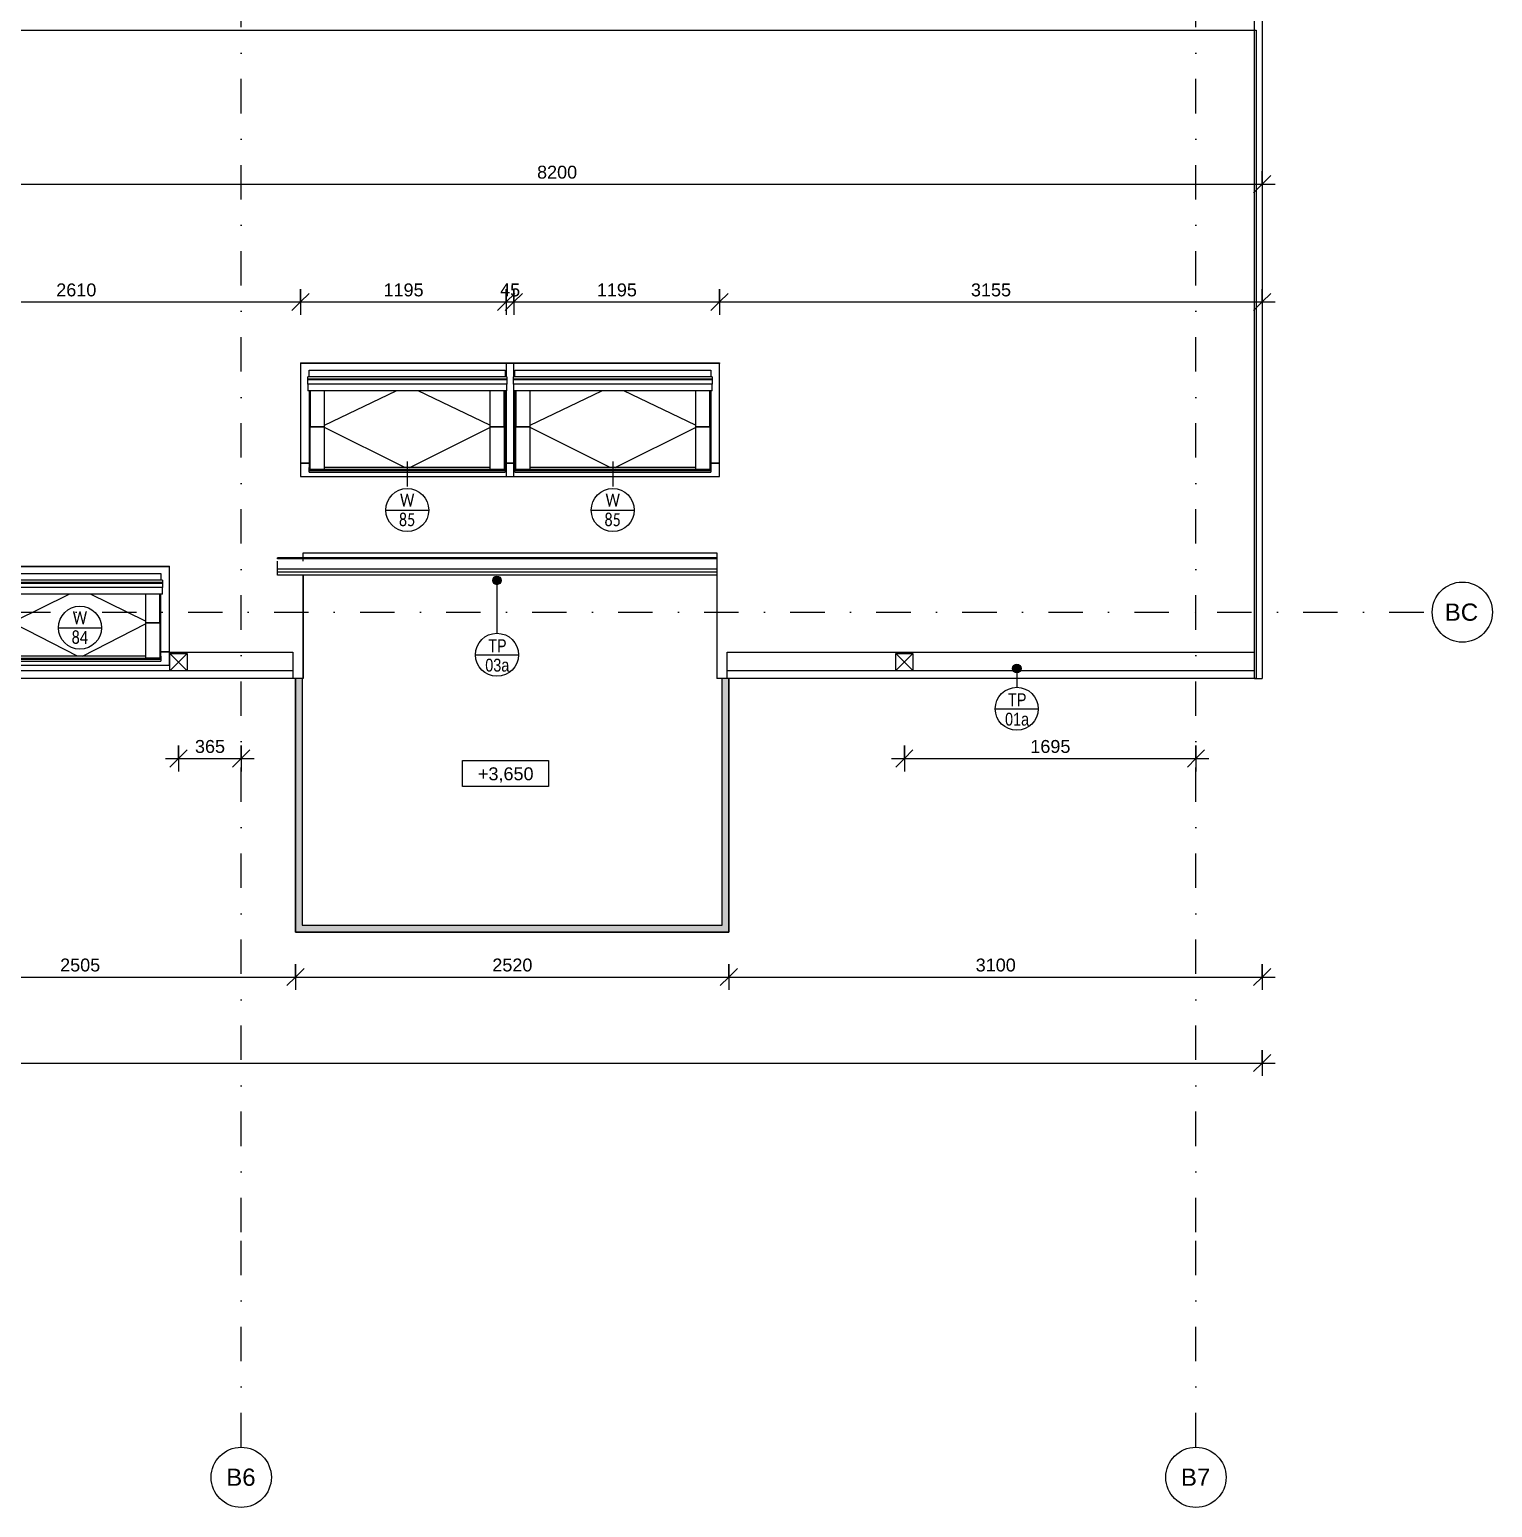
# Model space of a CAD drawing. Header units: millimetres. Extents: x -8143 to 29312, y -1655 to 58543.
# Drawn here: x 14040 to 22544, y 38750 to 47338 of the extents above; entities that cross this region are included whole.
import ezdxf

# ---------------------------------------------------------------- set-up
doc = ezdxf.new("R2010")
doc.units = ezdxf.units.MM
doc.linetypes.add('HA_DashDot_10mm-S3mm', pattern=[500, 200, -150, 0, -150])
for name, color, linetype, lineweight in [('A-____-____-DIMS', 9, 'Continuous', 5), ('A-____-____-DIMS-50', 9, 'Continuous', 5), ('A-FLOR-HRAL-OTLN', 9, 'Continuous', 9), ('A-GENM-____-IDEN', 9, 'Continuous', 9), ('A-GENM-____-OTLN', 9, 'Continuous', 9), ('A-GLAZ-____-IDEN', 9, 'Continuous', 9), ('A-GLAZ-____-OTLN', 9, 'Continuous', 5), ('A-ROOF-____-OTLN', 9, 'Continuous', 9), ('A-WALL-____-OTLN', 9, 'Continuous', 9), ('G-____-____-DIMS', 9, 'Continuous', 5), ('M-HVAC-DUCT-OTLN', 9, 'Continuous', 9), ('S-GRID-____-IDEN', 9, 'Continuous', 9), ('S-GRID-____-OTLN', 9, 'Continuous', 5)]:
    doc.layers.add(name, color=color, linetype=linetype, lineweight=lineweight)
doc.styles.add('Arial', font='arial.ttf', dxfattribs={"height": 100})
doc.styles.add('Arial_1', font='arial.ttf', dxfattribs={"height": 75})
doc.styles.add('Arial_4', font='arial.ttf', dxfattribs={"width": 0.8, "height": 75})
doc.styles.add('Calibri', font='calibri.ttf', dxfattribs={"width": 0.8, "height": 75})
doc.dimstyles.new('Inner_Dimensions', dxfattribs={"dimscale": 304.8, "dimtxt": 76.519455, "dimasz": 0.328084, "dimexe": 0.246063, "dimexo": 0.0625, "dimgap": 0.032808, "dimtad": 1, "dimdec": 0, "dimzin": 0, "dimdsep": 46, "dimtxsty": 'Arial_1', "dimblk1": 'OBLIQUE', "dimblk2": 'OBLIQUE', "dimsah": 1, "dimcen": 0.09, "dimdle": 0.246063, "dimazin": 0, "dimtfac": 1, "dimtdec": 4, "dimtix": 1, "dimtmove": 0, "dimatfit": 3, "dimfxl": 0.246063, "dimfxlon": 1, "dimtvp": 1, "dimtolj": 1, "dimtzin": 0, "dimlwd": 9, "dimlwe": 9, "dimarcsym": 2})
doc.dimstyles.new('Inner_Dimensions_2', dxfattribs={"dimscale": 304.8, "dimtxt": 76.519455, "dimasz": 0.328084, "dimexe": 0.246063, "dimexo": 0.0625, "dimgap": 0.032808, "dimtad": 1, "dimdec": 0, "dimzin": 0, "dimdsep": 46, "dimtxsty": 'Arial_1', "dimblk1": 'OBLIQUE', "dimblk2": 'OBLIQUE', "dimsah": 1, "dimcen": 0.09, "dimdle": 0.246063, "dimazin": 0, "dimtfac": 1, "dimtdec": 4, "dimtix": 1, "dimtmove": 2, "dimatfit": 3, "dimfxl": 0.246063, "dimfxlon": 1, "dimtvp": 1, "dimtolj": 1, "dimtzin": 0, "dimlwd": 9, "dimlwe": 9, "dimarcsym": 2})

# ---------------------------------------------------------------- blocks, each defined once
blk = doc.blocks.new('Top Rail Type - Top Rail_Internal_-1473068-DPS_STŘECHA - B')
at = {"layer": 'A-FLOR-HRAL-OTLN'}
for points in [[(15585.7, 42092.7), (15625.7, 42132.7), (15625.7, 43567.7), (15585.7, 43567.2), (15585.7, 42929.6)], [(18105.7, 42092.7), (18105.7, 43567.7), (18065.7, 43567.2), (18065.7, 42132.7)], [(18105.7, 42092.7), (18065.7, 42132.7), (15625.7, 42132.7), (15585.7, 42092.7), (16491.8, 42092.7)]]:
    blk.add_hatch(color=256, dxfattribs=at).paths.add_polyline_path(points)
for p, q in [((15585.7, 42092.7), (15585.7, 43567.2)), ((15625.7, 43567.2), (15625.7, 42132.7)), ((18065.7, 42132.7), (18065.7, 43567.2)), ((18105.7, 43567.2), (18105.7, 42092.7)), ((18105.7, 42092.7), (15585.7, 42092.7)), ((15625.7, 42132.7), (18065.7, 42132.7))]:
    blk.add_line(p, q, dxfattribs=at)
blk = doc.blocks.new('Top Rail Type - Top Rail_Internal_-V5-DPS_STŘECHA - B')
at = {"layer": 'A-FLOR-HRAL-OTLN'}
for p, q in [((15585.7, 43567.2), (15585.7, 42092.7)), ((15625.7, 43567.2), (15625.7, 42132.7)), ((18065.7, 42132.7), (18065.7, 43567.2)), ((18105.7, 42092.7), (18105.7, 43567.2)), ((15585.7, 42092.7), (18105.7, 42092.7)), ((15625.7, 42132.7), (18065.7, 42132.7))]:
    blk.add_line(p, q, dxfattribs=at)
blk = doc.blocks.new('Roof-Windows_VELUX_GLL_1061 - SK08-V6-DPS_STŘECHA - B')
at = {"layer": 'A-GLAZ-____-OTLN'}
for p, q in [((-3709.3, 45402.1), (-2469.3, 45402.1)), ((-3709.3, 45402.1), (-3709.3, 45397.5)), ((-2469.3, 45397.5), (-3709.3, 45397.5)), ((-3709.3, 45397.5), (-3709.3, 44818.5)), ((-3659.3, 45358.8), (-2519.3, 45358.8)), ((-3659.3, 45319.8), (-3659.3, 45358.8)), ((-2519.3, 45358.8), (-2519.3, 45319.8)), ((-2469.3, 45402.1), (-2469.3, 45397.5)), ((-2469.3, 45319.8), (-2469.3, 45397.5)), ((-3667.4, 45307.3), (-3667.4, 45319.8)), ((-2511.2, 45319.8), (-3667.4, 45319.8)), ((-3667.4, 45301.9), (-3667.4, 45307.3)), ((-2511.2, 45307.3), (-3667.4, 45307.3)), ((-3667.4, 45278.4), (-3667.4, 45301.9)), ((-2511.2, 45301.9), (-3667.4, 45301.9)), ((-2511.2, 45278.4), (-3667.4, 45278.4)), ((-3667.4, 45278.4), (-3667.4, 45239.5)), ((-2511.2, 45319.8), (-2511.2, 45307.3)), ((-2511.2, 45307.3), (-2511.2, 45301.9)), ((-2511.2, 45301.9), (-2511.2, 45278.4)), ((-2511.2, 45239.5), (-2511.2, 45278.4)), ((-2511.2, 45239.5), (-3667.4, 45239.5)), ((-3659.3, 45239.5), (-3659.3, 44794)), ((-3652.9, 45239.5), (-3652.9, 45030.2)), ((-3569.7, 45038.6), (-3152.9, 45239.5)), ((-3569.7, 45030.2), (-3569.7, 45239.5)), ((-2608.9, 45038.6), (-3025.8, 45239.5)), ((-2608.9, 45239.5), (-2608.9, 45030.2)), ((-2525.7, 45030.2), (-2525.7, 45239.5)), ((-2519.3, 45239.5), (-2519.3, 44794)), ((-2469.3, 44818.5), (-2469.3, 45239.5)), ((-3652.9, 45030.2), (-3569.7, 45030.2)), ((-3652.9, 44781.5), (-3652.9, 45030.2)), ((-3569.7, 45030.2), (-3652.9, 45030.2)), ((-3569.7, 44781.5), (-3569.7, 45030.2)), ((-3104, 44794), (-3569.7, 45024.8)), ((-3074.6, 44794), (-2608.9, 45024.8)), ((-2608.9, 45030.2), (-2525.7, 45030.2)), ((-2608.9, 45030.2), (-2608.9, 44781.5)), ((-2525.7, 45030.2), (-2608.9, 45030.2)), ((-2525.7, 45030.2), (-2525.7, 44781.5)), ((-3709.3, 44818.5), (-3659.3, 44818.5)), ((-3659.3, 44818.5), (-3709.3, 44818.5)), ((-3709.3, 44818.5), (-3709.3, 44741.2)), ((-3659.3, 44785.3), (-3659.3, 44794)), ((-3652.9, 44794), (-3659.3, 44794)), ((-3659.3, 44781), (-3659.3, 44785.3)), ((-3659.3, 44774.1), (-3659.3, 44781)), ((-2519.3, 44781), (-3659.3, 44781)), ((-2519.3, 44774.1), (-3659.3, 44774.1)), ((-3659.3, 44765.6), (-3659.3, 44773.7)), ((-3659.3, 44765.6), (-2519.3, 44765.6)), ((-3569.7, 44781.5), (-3652.9, 44781.5)), ((-2608.9, 44794), (-3569.7, 44794)), ((-2525.7, 44781.5), (-2608.9, 44781.5)), ((-2519.3, 44794), (-2525.7, 44794)), ((-2519.3, 44818.5), (-2469.3, 44818.5)), ((-2469.3, 44818.5), (-2519.3, 44818.5)), ((-2519.3, 44794), (-2519.3, 44785.3)), ((-2519.3, 44785.3), (-2519.3, 44781)), ((-2519.3, 44781), (-2519.3, 44774.1)), ((-2519.3, 44773.7), (-2519.3, 44765.6)), ((-2469.3, 44741.2), (-2469.3, 44818.5)), ((-3709.3, 44741.2), (-2469.3, 44741.2))]:
    blk.add_line(p, q, dxfattribs=at)
blk = doc.blocks.new('Roof-Windows_VELUX_GLL_1061 - SK08-1808627-DPS_STŘECHA - B')
at = {"layer": 'A-GLAZ-____-OTLN'}
for p, q in [((-2514.3, 45402.1), (-1274.3, 45402.1)), ((-2514.3, 45402.1), (-2514.3, 45397.5)), ((-1274.3, 45397.5), (-2514.3, 45397.5)), ((-2514.3, 45397.5), (-2514.3, 45319.8)), ((-2464.3, 45358.8), (-1324.3, 45358.8)), ((-2464.3, 45319.8), (-2464.3, 45358.8)), ((-1324.3, 45358.8), (-1324.3, 45319.8)), ((-1274.3, 45402.1), (-1274.3, 45397.5)), ((-1274.3, 44818.5), (-1274.3, 45397.5)), ((-2472.4, 45307.3), (-2472.4, 45319.8)), ((-1316.2, 45319.8), (-2472.4, 45319.8)), ((-2472.4, 45301.9), (-2472.4, 45307.3)), ((-1316.2, 45307.3), (-2472.4, 45307.3)), ((-2472.4, 45278.4), (-2472.4, 45301.9)), ((-1316.2, 45301.9), (-2472.4, 45301.9)), ((-1316.2, 45278.4), (-2472.4, 45278.4)), ((-2472.4, 45278.4), (-2472.4, 45239.5)), ((-1316.2, 45319.8), (-1316.2, 45307.3)), ((-1316.2, 45307.3), (-1316.2, 45301.9)), ((-1316.2, 45301.9), (-1316.2, 45278.4)), ((-1316.2, 45239.5), (-1316.2, 45278.4)), ((-2514.3, 45239.5), (-2514.3, 44818.5)), ((-1316.2, 45239.5), (-2472.4, 45239.5)), ((-2464.3, 45239.5), (-2464.3, 44794)), ((-2457.9, 45239.5), (-2457.9, 45030.2)), ((-2374.7, 45038.6), (-1957.9, 45239.5)), ((-2374.7, 45030.2), (-2374.7, 45239.5)), ((-1413.9, 45038.6), (-1830.8, 45239.5)), ((-1413.9, 45239.5), (-1413.9, 45030.2)), ((-1330.7, 45030.2), (-1330.7, 45239.5)), ((-1324.3, 45239.5), (-1324.3, 44794)), ((-2457.9, 45030.2), (-2374.7, 45030.2)), ((-2457.9, 44781.5), (-2457.9, 45030.2)), ((-2374.7, 45030.2), (-2457.9, 45030.2)), ((-2374.7, 44781.5), (-2374.7, 45030.2)), ((-1909, 44794), (-2374.7, 45024.8)), ((-1879.6, 44794), (-1413.9, 45024.8)), ((-1413.9, 45030.2), (-1330.7, 45030.2)), ((-1413.9, 45030.2), (-1413.9, 44781.5)), ((-1330.7, 45030.2), (-1413.9, 45030.2)), ((-1330.7, 45030.2), (-1330.7, 44781.5)), ((-2514.3, 44818.5), (-2464.3, 44818.5)), ((-2464.3, 44818.5), (-2514.3, 44818.5)), ((-2514.3, 44818.5), (-2514.3, 44741.2)), ((-2464.3, 44785.3), (-2464.3, 44794)), ((-2457.9, 44794), (-2464.3, 44794)), ((-2464.3, 44781), (-2464.3, 44785.3)), ((-2464.3, 44774.1), (-2464.3, 44781)), ((-1324.3, 44781), (-2464.3, 44781)), ((-1324.3, 44774.1), (-2464.3, 44774.1)), ((-2464.3, 44765.6), (-2464.3, 44773.7)), ((-2464.3, 44765.6), (-1324.3, 44765.6)), ((-2374.7, 44781.5), (-2457.9, 44781.5)), ((-1413.9, 44794), (-2374.7, 44794)), ((-1330.7, 44781.5), (-1413.9, 44781.5)), ((-1324.3, 44794), (-1330.7, 44794)), ((-1324.3, 44818.5), (-1274.3, 44818.5)), ((-1274.3, 44818.5), (-1324.3, 44818.5)), ((-1324.3, 44794), (-1324.3, 44785.3)), ((-1324.3, 44785.3), (-1324.3, 44781)), ((-1324.3, 44781), (-1324.3, 44774.1)), ((-1324.3, 44773.7), (-1324.3, 44765.6)), ((-1274.3, 44741.2), (-1274.3, 44818.5)), ((-2514.3, 44741.2), (-1274.3, 44741.2))]:
    blk.add_line(p, q, dxfattribs=at)
blk = doc.blocks.new('Roof-Windows_VELUX_GLL_1061 - PK06-1809139-DPS_STŘECHA - B')
at = {"layer": 'A-GLAZ-____-OTLN'}
for p, q in [((13812.2, 44220.1), (14854.2, 44220.1)), ((13812.2, 44215.5), (13812.2, 44220.1)), ((14854.2, 44215.5), (13812.2, 44215.5)), ((13812.2, 44215.5), (13812.2, 43721.6)), ((13862.2, 44176.9), (14804.2, 44176.9)), ((13862.2, 44137.9), (13862.2, 44176.9)), ((14804.2, 44176.9), (14804.2, 44137.9)), ((14854.2, 44215.5), (14854.2, 44220.1)), ((14854.2, 43721.6), (14854.2, 44215.5)), ((13854.1, 44125.3), (13854.1, 44137.9)), ((14812.3, 44137.9), (13854.1, 44137.9)), ((13854.1, 44119.9), (13854.1, 44125.3)), ((14812.3, 44125.3), (13854.1, 44125.3)), ((13854.1, 44096.5), (13854.1, 44119.9)), ((14812.3, 44119.9), (13854.1, 44119.9)), ((14812.3, 44096.5), (13854.1, 44096.5)), ((13854.1, 44096.5), (13854.1, 44057.5)), ((14812.3, 44137.9), (14812.3, 44125.3)), ((14812.3, 44125.3), (14812.3, 44119.9)), ((14812.3, 44119.9), (14812.3, 44096.5)), ((14812.3, 44057.5), (14812.3, 44096.5)), ((14812.3, 44057.5), (13854.1, 44057.5)), ((13862.2, 43697), (13862.2, 44057.5)), ((13868.6, 44057.5), (13868.6, 43890.7)), ((13951.8, 43899.4), (14271.3, 44057.5)), ((13951.8, 43890.7), (13951.8, 44057.5)), ((14714.6, 43899.4), (14395.1, 44057.5)), ((14714.6, 44057.5), (14714.6, 43890.7)), ((14797.8, 43890.7), (14797.8, 44057.5)), ((14804.2, 43697), (14804.2, 44057.5)), ((13868.6, 43890.7), (13951.8, 43890.7)), ((13868.6, 43684.6), (13868.6, 43890.7)), ((13951.8, 43890.7), (13868.6, 43890.7)), ((13951.8, 43684.6), (13951.8, 43890.7)), ((14714.6, 43890.7), (14797.8, 43890.7)), ((14714.6, 43890.7), (14714.6, 43684.6)), ((14797.8, 43890.7), (14714.6, 43890.7)), ((14797.8, 43890.7), (14797.8, 43684.6)), ((14318.9, 43697), (13951.8, 43885.1)), ((14347.4, 43697), (14714.6, 43885.1)), ((13812.2, 43721.6), (13862.2, 43721.6)), ((13862.2, 43721.6), (13812.2, 43721.6)), ((13812.2, 43721.6), (13812.2, 43644.3)), ((14804.2, 43721.6), (14854.2, 43721.6)), ((14854.2, 43721.6), (14804.2, 43721.6)), ((14854.2, 43644.3), (14854.2, 43721.6)), ((13812.2, 43644.3), (14854.2, 43644.3)), ((13862.2, 43688.4), (13862.2, 43697)), ((13868.6, 43697), (13862.2, 43697)), ((13862.2, 43684), (13862.2, 43688.4)), ((13862.2, 43677.2), (13862.2, 43684)), ((14804.2, 43684), (13862.2, 43684)), ((14804.2, 43677.2), (13862.2, 43677.2)), ((13862.2, 43668.7), (13862.2, 43676.7)), ((13862.2, 43668.6), (14804.2, 43668.6)), ((13951.8, 43684.6), (13868.6, 43684.6)), ((14714.6, 43697), (13951.8, 43697)), ((14797.8, 43684.6), (14714.6, 43684.6)), ((14804.2, 43697), (14797.8, 43697)), ((14804.2, 43697), (14804.2, 43688.4)), ((14804.2, 43688.4), (14804.2, 43684)), ((14804.2, 43684), (14804.2, 43677.2)), ((14804.2, 43676.7), (14804.2, 43668.7))]:
    blk.add_line(p, q, dxfattribs=at)
blk = doc.blocks.new('HA_GM_Gutter_Balcony - HA_GM_Gutter_Facade TP03-1678347-DPS_STŘECHA - B')
at = {"layer": 'A-GENM-____-OTLN'}
for p, q in [((0, 70), (0, 75)), ((2555, 75), (0, 75)), ((2555, 70), (0, 70)), ((0, 10), (0, 56.1)), ((0, -7.9), (0, 10)), ((2555, 10), (0, 10)), ((2555, 75), (2555, 70)), ((2555, 56.1), (2555, 10)), ((2555, 10), (2555, -7.9)), ((0, -25.1), (0, -7.9)), ((2555, -7.9), (0, -7.9)), ((2555, -25.1), (0, -25.1)), ((2555, -7.9), (2555, -25.1))]:
    blk.add_line(p, q, dxfattribs=at)
blk = doc.blocks.new('Grid - Radius 3_5mm-353793-DPS_STŘECHA - B')
at = {"layer": 'S-GRID-____-IDEN'}
blk.add_circle((0, 0), 3.5, dxfattribs=at)
blk = doc.blocks.new('Spot Elevations - Generic-448778-DPS_STŘECHA - B')
at = {"layer": 'G-____-____-DIMS', "lineweight": 9}
for p, q in [((-5, 0), (-5, 3)), ((-5, 3), (5, 3)), ((5, 3), (5, 0)), ((5, 0), (-5, 0))]:
    blk.add_line(p, q, dxfattribs=at)
blk = doc.blocks.new('HA_TAG_WD - Type Mark-1536199-DPS_STŘECHA - B')
at = {"layer": 'A-GLAZ-____-IDEN'}
blk.add_line((-2.5, 0), (2.5, 0), dxfattribs=at)
blk.add_circle((0, 0), 2.5, dxfattribs=at)
blk = doc.blocks.new('DIMBLOCK45-DPS_STŘECHA - B')
at = {"layer": 'A-____-____-DIMS-50', "lineweight": 9}
for p, q in [((13005.7, 45830.4), (13005.7, 45680.4)), ((13005.7, 45755.4), (13005.7, 45830.4)), ((13005.7, 45755.4), (13055.7, 45805.4)), ((15615.7, 45830.4), (15615.7, 45680.4)), ((15615.7, 45755.4), (15615.7, 45830.4)), ((15615.7, 45755.4), (15665.7, 45805.4)), ((12930.7, 45755.4), (15615.7, 45755.4)), ((13005.7, 45755.4), (12955.7, 45705.4)), ((15615.7, 45755.4), (15565.7, 45705.4))]:
    blk.add_line(p, q, dxfattribs=at)
at = {"layer": 'A-____-____-DIMS-50', "color": 0, "lineweight": 9, "insert": (14195.3, 45862.8), "char_height": 75, "width": 276.883, "attachment_point": 1, "line_spacing_factor": 0.941778, "style": 'Arial_1'}
blk.add_mtext('2610', dxfattribs=at)
blk = doc.blocks.new('_Oblique')
at = {"color": 0, "linetype": 'ByBlock', "lineweight": -2}
blk.add_line((-0.5, -0.5), (0.5, 0.5), dxfattribs=at)
blk = doc.blocks.new('DIMBLOCK46-DPS_STŘECHA - B')
at = {"layer": 'A-____-____-DIMS-50', "lineweight": 9}
for p, q in [((15615.7, 45830.4), (15615.7, 45680.4)), ((15615.7, 45755.4), (15615.7, 45830.4)), ((15615.7, 45755.4), (15665.7, 45805.4)), ((16810.7, 45830.4), (16810.7, 45680.4)), ((16810.7, 45755.4), (16810.7, 45830.4)), ((16810.7, 45755.4), (16860.7, 45805.4)), ((15615.7, 45755.4), (15565.7, 45705.4)), ((15615.7, 45755.4), (16810.7, 45755.4)), ((16810.7, 45755.4), (16760.7, 45705.4))]:
    blk.add_line(p, q, dxfattribs=at)
at = {"layer": 'A-____-____-DIMS-50', "color": 0, "lineweight": 9, "insert": (16097.8, 45862.8), "char_height": 75, "width": 276.883, "attachment_point": 1, "line_spacing_factor": 0.941778, "style": 'Arial_1'}
blk.add_mtext('1195', dxfattribs=at)
blk = doc.blocks.new('DIMBLOCK47-DPS_STŘECHA - B')
at = {"layer": 'A-____-____-DIMS-50', "lineweight": 9}
for p, q in [((16810.7, 45830.4), (16810.7, 45680.4)), ((16810.7, 45755.4), (16810.7, 45830.4)), ((16810.7, 45755.4), (16860.7, 45805.4)), ((16855.7, 45830.4), (16855.7, 45680.4)), ((16855.7, 45755.4), (16855.7, 45830.4)), ((16855.7, 45755.4), (16905.7, 45805.4)), ((16810.7, 45755.4), (16760.7, 45705.4)), ((16855.7, 45755.4), (16805.7, 45705.4)), ((16810.7, 45755.4), (16855.7, 45755.4))]:
    blk.add_line(p, q, dxfattribs=at)
at = {"layer": 'A-____-____-DIMS-50', "color": 0, "lineweight": 9, "insert": (16775.5, 45862.8), "char_height": 75, "width": 138.441, "attachment_point": 1, "line_spacing_factor": 0.941778, "style": 'Arial_1'}
blk.add_mtext('45', dxfattribs=at)
blk = doc.blocks.new('DIMBLOCK48-DPS_STŘECHA - B')
at = {"layer": 'A-____-____-DIMS-50', "lineweight": 9}
for p, q in [((16855.7, 45830.4), (16855.7, 45680.4)), ((16855.7, 45755.4), (16855.7, 45830.4)), ((16855.7, 45755.4), (16905.7, 45805.4)), ((18050.7, 45830.4), (18050.7, 45680.4)), ((18050.7, 45755.4), (18050.7, 45830.4)), ((18050.7, 45755.4), (18100.7, 45805.4)), ((16855.7, 45755.4), (16805.7, 45705.4)), ((16855.7, 45755.4), (18050.7, 45755.4)), ((18050.7, 45755.4), (18000.7, 45705.4))]:
    blk.add_line(p, q, dxfattribs=at)
at = {"layer": 'A-____-____-DIMS-50', "color": 0, "lineweight": 9, "insert": (17337.8, 45862.8), "char_height": 75, "width": 276.883, "attachment_point": 1, "line_spacing_factor": 0.941778, "style": 'Arial_1'}
blk.add_mtext('1195', dxfattribs=at)
blk = doc.blocks.new('DIMBLOCK49-DPS_STŘECHA - B')
at = {"layer": 'A-____-____-DIMS-50', "lineweight": 9}
for p, q in [((18050.7, 45830.4), (18050.7, 45680.4)), ((18050.7, 45755.4), (18050.7, 45830.4)), ((18050.7, 45755.4), (18100.7, 45805.4)), ((21205.7, 45830.4), (21205.7, 45680.4)), ((21205.7, 45755.4), (21205.7, 45830.4)), ((21205.7, 45755.4), (21255.7, 45805.4)), ((18050.7, 45755.4), (18000.7, 45705.4)), ((18050.7, 45755.4), (21280.7, 45755.4)), ((21205.7, 45755.4), (21155.7, 45705.4))]:
    blk.add_line(p, q, dxfattribs=at)
at = {"layer": 'A-____-____-DIMS-50', "color": 0, "lineweight": 9, "insert": (19512.8, 45862.8), "char_height": 75, "width": 276.883, "attachment_point": 1, "line_spacing_factor": 0.941778, "style": 'Arial_1'}
blk.add_mtext('3155', dxfattribs=at)
blk = doc.blocks.new('DIMBLOCK57-DPS_STŘECHA - B')
at = {"layer": 'A-____-____-DIMS-50', "lineweight": 9}
for p, q in [((13005.7, 46514.8), (13005.7, 46364.8)), ((13005.7, 46439.8), (13005.7, 46514.8)), ((13005.7, 46439.8), (13055.7, 46489.8)), ((21205.7, 46514.8), (21205.7, 46364.8)), ((21205.7, 46439.8), (21205.7, 46514.8)), ((21205.7, 46439.8), (21255.7, 46489.8)), ((13005.7, 46439.8), (12955.7, 46389.8)), ((13005.7, 46439.8), (21280.7, 46439.8)), ((21205.7, 46439.8), (21155.7, 46389.8))]:
    blk.add_line(p, q, dxfattribs=at)
at = {"layer": 'A-____-____-DIMS-50', "color": 0, "lineweight": 9, "insert": (16990.3, 46547.2), "char_height": 75, "width": 276.883, "attachment_point": 1, "line_spacing_factor": 0.941778, "style": 'Arial_1'}
blk.add_mtext('8200', dxfattribs=at)
blk = doc.blocks.new('DIMBLOCK64-DPS_STŘECHA - B')
at = {"layer": 'A-____-____-DIMS-50', "lineweight": 9}
for p, q in [((13080.7, 41832.3), (13030.7, 41782.3)), ((13080.7, 41907.3), (13080.7, 41757.3)), ((13080.7, 41832.3), (13080.7, 41907.3)), ((13080.7, 41832.3), (13130.7, 41882.3)), ((13080.7, 41832.3), (15585.7, 41832.3)), ((15585.7, 41832.3), (15535.7, 41782.3)), ((15585.7, 41907.3), (15585.7, 41757.3)), ((15585.7, 41832.3), (15585.7, 41907.3)), ((15585.7, 41832.3), (15635.7, 41882.3))]:
    blk.add_line(p, q, dxfattribs=at)
at = {"layer": 'A-____-____-DIMS-50', "color": 0, "lineweight": 9, "insert": (14217.8, 41939.6), "char_height": 75, "width": 276.883, "attachment_point": 1, "line_spacing_factor": 0.941778, "style": 'Arial_1'}
blk.add_mtext('2505', dxfattribs=at)
blk = doc.blocks.new('DIMBLOCK65-DPS_STŘECHA - B')
at = {"layer": 'A-____-____-DIMS-50', "lineweight": 9}
for p, q in [((15585.7, 41832.3), (15535.7, 41782.3)), ((15585.7, 41907.3), (15585.7, 41757.3)), ((15585.7, 41832.3), (15585.7, 41907.3)), ((15585.7, 41832.3), (15635.7, 41882.3)), ((15585.7, 41832.3), (18105.7, 41832.3)), ((18105.7, 41832.3), (18055.7, 41782.3)), ((18105.7, 41907.3), (18105.7, 41757.3)), ((18105.7, 41832.3), (18105.7, 41907.3)), ((18105.7, 41832.3), (18155.7, 41882.3))]:
    blk.add_line(p, q, dxfattribs=at)
at = {"layer": 'A-____-____-DIMS-50', "color": 0, "lineweight": 9, "insert": (16730.3, 41939.6), "char_height": 75, "width": 276.883, "attachment_point": 1, "line_spacing_factor": 0.941778, "style": 'Arial_1'}
blk.add_mtext('2520', dxfattribs=at)
blk = doc.blocks.new('DIMBLOCK66-DPS_STŘECHA - B')
at = {"layer": 'A-____-____-DIMS-50', "lineweight": 9}
for p, q in [((18105.7, 41832.3), (18055.7, 41782.3)), ((18105.7, 41907.3), (18105.7, 41757.3)), ((18105.7, 41832.3), (18105.7, 41907.3)), ((18105.7, 41832.3), (18155.7, 41882.3)), ((18105.7, 41832.3), (21280.7, 41832.3)), ((21205.7, 41832.3), (21155.7, 41782.3)), ((21205.7, 41907.3), (21205.7, 41757.3)), ((21205.7, 41832.3), (21205.7, 41907.3)), ((21205.7, 41832.3), (21255.7, 41882.3))]:
    blk.add_line(p, q, dxfattribs=at)
at = {"layer": 'A-____-____-DIMS-50', "color": 0, "lineweight": 9, "insert": (19540.3, 41939.6), "char_height": 75, "width": 276.883, "attachment_point": 1, "line_spacing_factor": 0.941778, "style": 'Arial_1'}
blk.add_mtext('3100', dxfattribs=at)
blk = doc.blocks.new('DIMBLOCK67-DPS_STŘECHA - B')
at = {"layer": 'A-____-____-DIMS-50', "lineweight": 9}
for p, q in [((-6864.3, 41407.3), (-6864.3, 41257.3)), ((-6864.3, 41332.3), (-6864.3, 41407.3)), ((21205.7, 41407.3), (21205.7, 41257.3)), ((21205.7, 41332.3), (21205.7, 41407.3)), ((-6939.3, 41332.3), (21280.7, 41332.3)), ((-6864.3, 41332.3), (-6914.3, 41282.3)), ((-6864.3, 41332.3), (-6814.3, 41382.3)), ((21205.7, 41332.3), (21155.7, 41282.3)), ((21205.7, 41332.3), (21255.7, 41382.3))]:
    blk.add_line(p, q, dxfattribs=at)
at = {"layer": 'A-____-____-DIMS-50', "color": 0, "lineweight": 9, "insert": (6831.9, 41439.6), "char_height": 75, "width": 346.103, "attachment_point": 1, "line_spacing_factor": 0.941778, "style": 'Arial_1'}
blk.add_mtext('28070', dxfattribs=at)
blk = doc.blocks.new('HA_TAG_GM_Products - Generic-588599-DPS_STŘECHA - B')
at = {"layer": 'A-GENM-____-IDEN'}
blk.add_line((-2.5, 0), (2.5, 0), dxfattribs=at)
blk.add_circle((0, 0), 2.5, dxfattribs=at)
blk = doc.blocks.new('DIMBLOCK78-DPS_STŘECHA - B')
at = {"layer": 'A-____-____-DIMS-50', "lineweight": 9}
for p, q in [((14905.7, 43177.3), (14905.7, 43027.3)), ((14905.7, 43102.3), (14905.7, 43177.3)), ((14905.7, 43102.3), (14955.7, 43152.3)), ((15270.7, 43177.3), (15270.7, 43027.3)), ((15270.7, 43102.3), (15270.7, 43177.3)), ((15270.7, 43102.3), (15320.7, 43152.3)), ((14830.7, 43102.3), (15345.7, 43102.3)), ((14905.7, 43102.3), (14855.7, 43052.3)), ((15270.7, 43102.3), (15220.7, 43052.3))]:
    blk.add_line(p, q, dxfattribs=at)
at = {"layer": 'A-____-____-DIMS-50', "color": 0, "lineweight": 9, "insert": (15001.7, 43209.7), "char_height": 75, "width": 207.662, "attachment_point": 1, "line_spacing_factor": 0.941778, "style": 'Arial_1'}
blk.add_mtext('365', dxfattribs=at)
blk = doc.blocks.new('DIMBLOCK79-DPS_STŘECHA - B')
at = {"layer": 'A-____-____-DIMS-50', "lineweight": 9}
for p, q in [((19125.7, 43177.3), (19125.7, 43027.3)), ((19125.7, 43102.3), (19125.7, 43177.3)), ((19125.7, 43102.3), (19175.7, 43152.3)), ((20820.7, 43177.3), (20820.7, 43027.3)), ((20820.7, 43102.3), (20820.7, 43177.3)), ((20820.7, 43102.3), (20870.7, 43152.3)), ((19050.7, 43102.3), (20895.7, 43102.3)), ((19125.7, 43102.3), (19075.7, 43052.3)), ((20820.7, 43102.3), (20770.7, 43052.3))]:
    blk.add_line(p, q, dxfattribs=at)
at = {"layer": 'A-____-____-DIMS-50', "color": 0, "lineweight": 9, "insert": (19857.8, 43209.7), "char_height": 75, "width": 276.883, "attachment_point": 1, "line_spacing_factor": 0.941778, "style": 'Arial_1'}
blk.add_mtext('1695', dxfattribs=at)

msp = doc.modelspace()

# ---------------------------------------------------------------- hatches: boundary and pattern name
at = {"layer": 'A-GENM-____-IDEN'}
h = msp.add_hatch(color=256, dxfattribs=at)
edge = h.paths.add_edge_path()
edge.add_arc((16757.4, 44137.4), 25, 0, 360)
h = msp.add_hatch(color=256, dxfattribs=at)
edge = h.paths.add_edge_path()
edge.add_arc((19779.2, 43625), 25, 0, 360)

# ---------------------------------------------------------------- linework, layer by layer
for p, q in [((16757.4, 44137.4), (16757.4, 43829.8)), ((19779.2, 43625), (19779.2, 43515.9))]:
    msp.add_line(p, q, dxfattribs=at)
for centre in [(16757.4, 44137.4), (19779.2, 43625)]:
    msp.add_circle(centre, 25, dxfattribs=at)
at = {"layer": 'A-GLAZ-____-IDEN'}
for p, q in [((16235.7, 44828), (16235.7, 44682.1)), ((17430.7, 44828), (17430.7, 44682.1))]:
    msp.add_line(p, q, dxfattribs=at)
at = {"layer": 'A-ROOF-____-OTLN'}
for p, q in [((-6829.3, 47334.1), (21170.7, 47334.1)), ((21170.7, 47334.1), (21170.7, 43567.7)), ((15630.6, 44267.7), (15630.6, 44297.7)), ((15630.6, 44297.7), (18035.6, 44297.7)), ((15630.6, 44248.9), (15630.6, 44262.7)), ((18035.6, 44297.7), (18035.6, 44267.7)), ((18035.6, 44262.7), (18035.6, 44248.9)), ((15630.6, 43567.7), (15630.6, 44167.6)), ((18035.6, 44167.6), (18035.6, 43567.7)), ((14854.2, 43719.7), (15570.7, 43719.7)), ((15570.7, 43719.7), (15570.7, 43567.7)), ((18095.7, 43567.7), (18095.7, 43719.7)), ((18095.7, 43719.7), (21160.7, 43719.7)), ((15630.6, 43567.7), (13035.6, 43567.7)), ((13095.7, 43612.7), (15570.7, 43612.7)), ((21170.7, 43567.7), (18035.6, 43567.7)), ((18095.7, 43612.7), (21160.7, 43612.7))]:
    msp.add_line(p, q, dxfattribs=at)
at = {"layer": 'A-WALL-____-OTLN'}
for p, q in [((21160.7, 43567.7), (21160.7, 55987.7)), ((21205.7, 55987.7), (21205.7, 43567.7)), ((15630.7, 44167.6), (15630.7, 43567.7)), ((21160.7, 43567.7), (21205.7, 43567.7))]:
    msp.add_line(p, q, dxfattribs=at)
at = {"layer": 'M-HVAC-DUCT-OTLN', "lineweight": 5}
for p, q in [((14954.8, 43612.7), (14855.7, 43711.8)), ((14855.7, 43711.8), (14955.7, 43711.8)), ((14855.7, 43612.7), (14855.7, 43711.8)), ((14955.7, 43711.8), (14856.6, 43612.7)), ((14955.7, 43711.8), (14955.7, 43612.7)), ((19174.8, 43612.7), (19075.7, 43711.8)), ((19075.7, 43711.8), (19175.7, 43711.8)), ((19075.7, 43612.7), (19075.7, 43711.8)), ((19175.7, 43711.8), (19076.6, 43612.7)), ((19175.7, 43711.8), (19175.7, 43612.7))]:
    msp.add_line(p, q, dxfattribs=at)
at = {"layer": 'S-GRID-____-OTLN', "linetype": 'HA_DashDot_10mm-S3mm', "lineweight": 9}
for p, q in [((15270.7, 40349.9), (15270.7, 56942.9)), ((20820.7, 40349.9), (20820.7, 56942.9)), ((-6542.6, 43952.7), (20944.4, 43952.7)), ((20944.4, 43952.7), (22194.4, 43952.7)), ((15270.7, 39099.9), (15270.7, 40349.9)), ((20820.7, 39099.9), (20820.7, 40349.9))]:
    msp.add_line(p, q, dxfattribs=at)

# ---------------------------------------------------------------- block references
at = {"layer": 'A-FLOR-HRAL-OTLN'}
for name in ['Top Rail Type - Top Rail_Internal_-1473068-DPS_STŘECHA - B', 'Top Rail Type - Top Rail_Internal_-V5-DPS_STŘECHA - B']:
    msp.add_blockref(name, (0, 0), dxfattribs=at)
at = {"layer": 'A-GENM-____-IDEN', "xscale": 49.99999999999998, "yscale": 49.99999999999998, "zscale": 49.99999999999998}
for p in [(16757.4, 43704.8), (19779.2, 43390.9)]:
    msp.add_blockref('HA_TAG_GM_Products - Generic-588599-DPS_STŘECHA - B', p, dxfattribs=at)
at = {"layer": 'A-GENM-____-OTLN'}
msp.add_blockref('HA_GM_Gutter_Balcony - HA_GM_Gutter_Facade TP03-1678347-DPS_STŘECHA - B', (15480.7, 44192.7), dxfattribs=at)
at = {"layer": 'A-GLAZ-____-IDEN', "xscale": 49.99999999999998, "yscale": 49.99999999999998, "zscale": 49.99999999999998}
for p in [(16235.7, 44546.1), (17430.7, 44546.1), (14333.2, 43862.3)]:
    msp.add_blockref('HA_TAG_WD - Type Mark-1536199-DPS_STŘECHA - B', p, dxfattribs=at)
at = {"layer": 'A-GLAZ-____-OTLN'}
for name, p in [('Roof-Windows_VELUX_GLL_1061 - SK08-V6-DPS_STŘECHA - B', (19325, 0)), ('Roof-Windows_VELUX_GLL_1061 - SK08-1808627-DPS_STŘECHA - B', (19325, 0)), ('Roof-Windows_VELUX_GLL_1061 - PK06-1809139-DPS_STŘECHA - B', (0, 0))]:
    msp.add_blockref(name, p, dxfattribs=at)
at = {"layer": 'G-____-____-DIMS', "lineweight": 9, "xscale": 49.99999999999998, "yscale": 49.99999999999998, "zscale": 49.99999999999998}
msp.add_blockref('Spot Elevations - Generic-448778-DPS_STŘECHA - B', (16807.8, 42940), dxfattribs=at)
at = {"layer": 'S-GRID-____-IDEN', "xscale": 49.99999999999998, "yscale": 49.99999999999998, "zscale": 49.99999999999998, "rotation": 269.9999999999996}
msp.add_blockref('Grid - Radius 3_5mm-353793-DPS_STŘECHA - B', (22369.4, 43952.7), dxfattribs=at)
at = {"layer": 'S-GRID-____-IDEN', "xscale": 49.99999999999998, "yscale": 49.99999999999998, "zscale": 49.99999999999998}
for p in [(15270.7, 38924.9), (20820.7, 38924.9)]:
    msp.add_blockref('Grid - Radius 3_5mm-353793-DPS_STŘECHA - B', p, dxfattribs=at)

# ---------------------------------------------------------------- texts
at = {"layer": 'A-GENM-____-IDEN', "lineweight": 5, "char_height": 75, "attachment_point": 1, "style": 'Arial_4'}
for s, insert, width in [('TP', (16706.4, 43794.9), 128.27), ('03a', (16689.2, 43682.2), 169.958), ('TP', (19728.2, 43481.1), 128.27), ('01a', (19711, 43368.3), 169.958)]:
    msp.add_mtext(s, dxfattribs=dict(at, insert=insert, width=width))
at = {"layer": 'A-GLAZ-____-IDEN', "lineweight": 5, "char_height": 75, "attachment_point": 1, "style": 'Calibri'}
for s, insert, width in [('W', (16193.9, 44641.4), 105.823), ('W', (17388.9, 44641.4), 105.823), ('85', (16187.3, 44527.1), 121.856), ('85', (17382.3, 44527.1), 121.856), ('W', (14291.4, 43957.6), 105.823), ('84', (14284.8, 43843.3), 121.856)]:
    msp.add_mtext(s, dxfattribs=dict(at, insert=insert, width=width))
at = {"layer": 'S-GRID-____-IDEN', "lineweight": 5, "char_height": 100, "attachment_point": 1, "style": 'Arial'}
for s, insert, width in [('BC', (22267.1, 44002.8), 240.506), ('B6', (15183.3, 38975.6), 212.447), ('B7', (20733.3, 38975.6), 212.447)]:
    msp.add_mtext(s, dxfattribs=dict(at, insert=insert, width=width))

# ---------------------------------------------------------------- dimensions: what is measured, and where the dimension line sits
at = {"layer": 'A-____-____-DIMS', "lineweight": 9}
for base, p1, p2, override, picture, middle in [((21205.7, 46439.8), (13005.7, 46514.8), (21205.7, 46514.8), {"dimpost": '<>', "dimfxl": 8200}, 'DIMBLOCK57-DPS_STŘECHA - B', (17105.7, 46488.1)), ((15615.7, 45755.4), (13005.7, 45830.4), (15615.7, 45830.4), {"dimpost": '<>', "dimfxl": 2609.999998}, 'DIMBLOCK45-DPS_STŘECHA - B', (14310.7, 45803.7)), ((16810.7, 45755.4), (15615.7, 45830.4), (16810.7, 45830.4), {"dimpost": '<>', "dimfxl": 1195}, 'DIMBLOCK46-DPS_STŘECHA - B', (16213.2, 45803.7)), ((16855.7, 45755.4), (16810.7, 45830.4), (16855.7, 45830.4), {"dimpost": '<>', "dimfxl": 45}, 'DIMBLOCK47-DPS_STŘECHA - B', (16833.2, 45803.5)), ((18050.7, 45755.4), (16855.7, 45830.4), (18050.7, 45830.4), {"dimpost": '<>', "dimfxl": 1195}, 'DIMBLOCK48-DPS_STŘECHA - B', (17453.2, 45803.7)), ((21205.7, 45755.4), (18050.7, 45830.4), (21205.7, 45830.4), {"dimpost": '<>', "dimfxl": 3155.000002}, 'DIMBLOCK49-DPS_STŘECHA - B', (19628.2, 45803.7)), ((15270.7, 43102.3), (14905.7, 43177.3), (15270.7, 43177.3), {"dimpost": '<>', "dimfxl": 365}, 'DIMBLOCK78-DPS_STŘECHA - B', (15088.2, 43150.6)), ((20820.7, 43102.3), (19125.7, 43177.3), (20820.7, 43177.3), {"dimpost": '<>', "dimfxl": 1695}, 'DIMBLOCK79-DPS_STŘECHA - B', (19973.2, 43150.6)), ((15585.7, 41832.3), (13080.7, 41907.3), (15585.7, 41907.3), {"dimpost": '<>', "dimfxl": 2504.985583}, 'DIMBLOCK64-DPS_STŘECHA - B', (14333.2, 41880.6)), ((18105.7, 41832.3), (15585.7, 41907.3), (18105.7, 41907.3), {"dimpost": '<>', "dimfxl": 2520}, 'DIMBLOCK65-DPS_STŘECHA - B', (16845.7, 41880.6)), ((21205.7, 41832.3), (18105.7, 41907.3), (21205.7, 41907.3), {"dimpost": '<>', "dimfxl": 3100.014417}, 'DIMBLOCK66-DPS_STŘECHA - B', (19655.7, 41880.6))]:
    dim = msp.add_linear_dim(base=base, p1=p1, p2=p2, dimstyle='Inner_Dimensions', override=override, dxfattribs=at)
    dim.commit()
    dim.dimension.update_dxf_attribs({"geometry": picture, "text_midpoint": middle})
dim = msp.add_linear_dim(base=(21205.7, 41332.3), p1=(-6864.3, 41407.3), p2=(21205.7, 41407.3), dimstyle='Inner_Dimensions_2', override={"dimpost": '<>', "dimfxl": 28070}, dxfattribs=at)
dim.commit()
dim.dimension.update_dxf_attribs({"geometry": 'DIMBLOCK67-DPS_STŘECHA - B', "text_midpoint": (7004.9, 41389.6), "dimtype": 160})

# ---------------------------------------------------------------- next in the draw order: texts
at = {"layer": 'G-____-____-DIMS', "lineweight": 9, "insert": (16646.7, 43050.9), "char_height": 75, "width": 386.567, "attachment_point": 1, "line_spacing_factor": 0.941778, "style": 'Arial_1', "bg_fill": 3, "box_fill_scale": 1.25, "bg_fill_color": 256, "bg_fill_true_color": 13158600, "bg_fill_transparency": 0}
msp.add_mtext('+3,650', dxfattribs=at)

doc.saveas('drawing.dxf')
